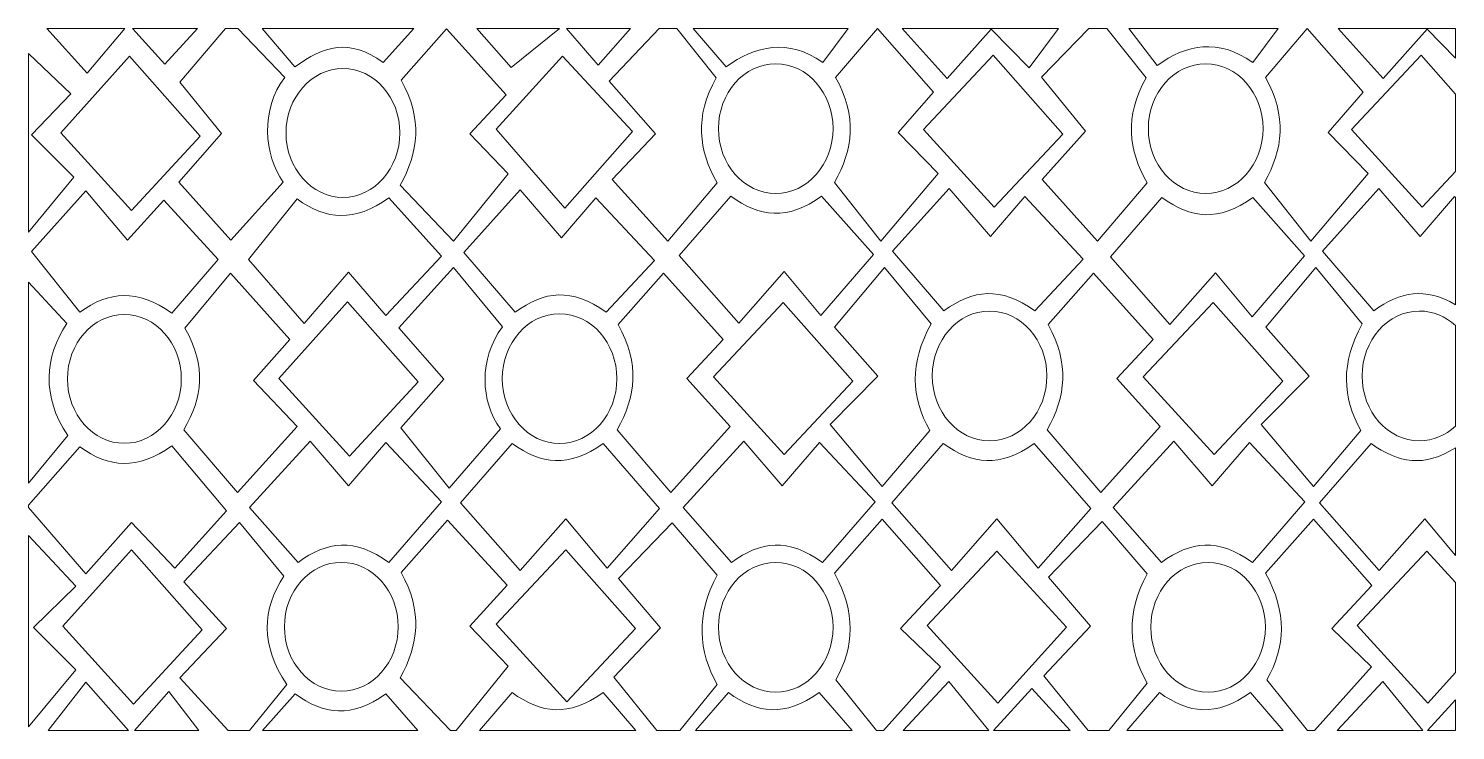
# Model space of a CAD drawing. Header units: millimetres. Extents: x -1200 to 1200, y -590 to 590.
import ezdxf

# ---------------------------------------------------------------- set-up
doc = ezdxf.new("R2010")
doc.units = ezdxf.units.MM
doc.header["$MEASUREMENT"] = 0
doc.layers.add('Layer 1', color=7, linetype='Continuous')

msp = doc.modelspace()

# ---------------------------------------------------------------- linework, layer by layer
at = {"layer": 'Layer 1', "color": 250, "lineweight": 20}
for points, knots in [([(-1169.3821, 589.9961), (-1169.3821, 589.9961), (-1038.3339, 589.9961), (-1038.3339, 589.9961), (-1038.3339, 589.9961), (-1101.6861, 514.8491), (-1101.6861, 514.8491), (-1101.6861, 514.8491), (-1169.3821, 589.9961), (-1169.3821, 589.9961)], [0, 0, 0, 0, 0.333333333, 0.333333333, 0.333333333, 0.666666667, 0.666666667, 0.666666667, 1, 1, 1, 1]), ([(-1025.2603, 589.9961), (-1025.2603, 589.9961), (-916.0094, 589.9961), (-916.0094, 589.9961), (-916.0094, 589.9961), (-970.896, 530.2178), (-970.896, 530.2178), (-970.896, 530.2178), (-1025.2603, 589.9961), (-1025.2603, 589.9961)], [0, 0, 0, 0, 0.333333333, 0.333333333, 0.333333333, 0.666666667, 0.666666667, 0.666666667, 1, 1, 1, 1]), ([(-868.8638, 589.9961), (-868.8638, 589.9961), (-848.1968, 589.9961), (-848.1968, 589.9961), (-848.1968, 589.9961), (-769.2026, 507.813), (-769.2026, 507.813), (-809.4026, 454.4421), (-804.9285, 377.0287), (-771.5215, 331.9849), (-771.5215, 331.9849), (-859.5471, 234.057), (-859.5471, 234.057), (-859.5471, 234.057), (-947.4436, 331.839), (-947.4436, 331.839), (-947.4436, 331.839), (-875.2213, 413.6684), (-875.2213, 413.6684), (-875.2213, 413.6684), (-945.745, 499.6319), (-945.745, 499.6319), (-945.745, 499.6319), (-868.8638, 589.9961), (-868.8638, 589.9961)], [0, 0, 0, 0, 0.125, 0.125, 0.125, 0.25, 0.25, 0.25, 0.375, 0.375, 0.375, 0.5, 0.5, 0.5, 0.625, 0.625, 0.625, 0.75, 0.75, 0.75, 0.875, 0.875, 0.875, 1, 1, 1, 1]), ([(-807.3095, 589.9961), (-807.3095, 589.9961), (-551.8089, 589.9961), (-551.8089, 589.9961), (-551.8089, 589.9961), (-603.3839, 532.8392), (-603.3839, 532.8392), (-661.4196, 574.306), (-702.9533, 561.055), (-751.9278, 525.6726), (-751.9278, 525.6726), (-807.3095, 589.9961), (-807.3095, 589.9961)], [0, 0, 0, 0, 0.25, 0.25, 0.25, 0.5, 0.5, 0.5, 0.75, 0.75, 0.75, 1, 1, 1, 1]), ([(-575.1286, 326.5808), (-575.1286, 326.5808), (-485.1043, 232.4473), (-485.1043, 232.4473), (-485.1043, 232.4473), (-393.3813, 345.7917), (-393.3813, 345.7917), (-393.3813, 345.7917), (-457.9271, 413.0299), (-457.9271, 413.0299), (-457.9271, 413.0299), (-396.7785, 478.347), (-396.7785, 478.347), (-396.7785, 478.347), (-496.9943, 589.7702), (-496.9943, 589.7702), (-496.9943, 589.7702), (-573.43, 503.3211), (-573.43, 503.3211), (-536.7662, 437.6827), (-543.8446, 381.9711), (-575.1286, 326.5808)], [0, 0, 0, 0, 0.142857143, 0.142857143, 0.142857143, 0.285714286, 0.285714286, 0.285714286, 0.428571429, 0.428571429, 0.428571429, 0.571428571, 0.571428571, 0.571428571, 0.714285714, 0.714285714, 0.714285714, 0.857142857, 0.857142857, 0.857142857, 1, 1, 1, 1]), ([(-446.2356, 589.9961), (-446.2356, 589.9961), (-306.8423, 589.9961), (-306.8423, 589.9961), (-306.8423, 589.9961), (-388.2856, 524.4545), (-388.2856, 524.4545), (-388.2856, 524.4545), (-446.2356, 589.9961), (-446.2356, 589.9961)], [0, 0, 0, 0, 0.333333333, 0.333333333, 0.333333333, 0.666666667, 0.666666667, 0.666666667, 1, 1, 1, 1]), ([(-295.2028, 589.9961), (-295.2028, 589.9961), (-187.6555, 589.9961), (-187.6555, 589.9961), (-187.6555, 589.9961), (-242.2083, 528.2966), (-242.2083, 528.2966), (-242.2083, 528.2966), (-295.2028, 589.9961), (-295.2028, 589.9961)], [0, 0, 0, 0, 0.333333333, 0.333333333, 0.333333333, 0.666666667, 0.666666667, 0.666666667, 1, 1, 1, 1]), ([(-139.4937, 589.9961), (-139.4937, 589.9961), (-109.6725, 589.9961), (-109.6725, 589.9961), (-109.6725, 589.9961), (-43.4766, 507.1633), (-43.4766, 507.1633), (-80.1405, 441.5249), (-73.0621, 385.8133), (-41.7781, 330.423), (-41.7781, 330.423), (-125.0081, 232.4473), (-125.0081, 232.4473), (-125.0081, 232.4473), (-218.4296, 336.1863), (-218.4296, 336.1863), (-218.4296, 336.1863), (-145.391, 413.0299), (-145.391, 413.0299), (-145.391, 413.0299), (-223.5254, 501.4001), (-223.5254, 501.4001), (-223.5254, 501.4001), (-139.4937, 589.9961), (-139.4937, 589.9961)], [0, 0, 0, 0, 0.125, 0.125, 0.125, 0.25, 0.25, 0.25, 0.375, 0.375, 0.375, 0.5, 0.5, 0.5, 0.625, 0.625, 0.625, 0.75, 0.75, 0.75, 0.875, 0.875, 0.875, 1, 1, 1, 1]), ([(-82.148, 589.9961), (-82.148, 589.9961), (178.8131, 589.9961), (178.8131, 589.9961), (178.8131, 589.9961), (135.8388, 532.8392), (135.8388, 532.8392), (77.8032, 574.306), (22.2082, 561.055), (-26.7664, 525.6726), (-26.7664, 525.6726), (-82.148, 589.9961), (-82.148, 589.9961)], [0, 0, 0, 0, 0.25, 0.25, 0.25, 0.5, 0.5, 0.5, 0.75, 0.75, 0.75, 1, 1, 1, 1]), ([(155.6584, 331.227), (155.6584, 331.227), (233.6302, 232.3828), (233.6302, 232.3828), (233.6302, 232.3828), (329.8284, 346.078), (329.8284, 346.078), (329.8284, 346.078), (262.8161, 415.4042), (262.8161, 415.4042), (262.8161, 415.4042), (321.956, 482.9932), (321.956, 482.9932), (321.956, 482.9932), (227.7665, 589.8727), (227.7665, 589.8727), (227.7665, 589.8727), (157.357, 507.9674), (157.357, 507.9674), (194.0209, 442.329), (186.9424, 386.6173), (155.6584, 331.227)], [0, 0, 0, 0, 0.142857143, 0.142857143, 0.142857143, 0.285714286, 0.285714286, 0.285714286, 0.428571429, 0.428571429, 0.428571429, 0.571428571, 0.571428571, 0.571428571, 0.714285714, 0.714285714, 0.714285714, 0.857142857, 0.857142857, 0.857142857, 1, 1, 1, 1]), ([(269.464, 589.9961), (269.464, 589.9961), (532.1993, 589.9961), (532.1993, 589.9961), (532.1993, 589.9961), (482.9531, 523.7529), (482.9531, 523.7529), (482.9531, 523.7529), (419.1754, 588.7191), (419.1754, 588.7191), (419.1754, 588.7191), (344.911, 506.2792), (344.911, 506.2792), (344.911, 506.2792), (269.464, 589.9961), (269.464, 589.9961)], [0, 0, 0, 0, 0.2, 0.2, 0.2, 0.4, 0.4, 0.4, 0.6, 0.6, 0.6, 0.8, 0.8, 0.8, 1, 1, 1, 1]), ([(583.2359, 589.9961), (583.2359, 589.9961), (613.4802, 589.9961), (613.4802, 589.9961), (613.4802, 589.9961), (679.6761, 507.1633), (679.6761, 507.1633), (643.0123, 441.5249), (650.0907, 385.8133), (681.3747, 330.423), (681.3747, 330.423), (598.1446, 232.4473), (598.1446, 232.4473), (598.1446, 232.4473), (504.7232, 336.1863), (504.7232, 336.1863), (504.7232, 336.1863), (577.7618, 417.5738), (577.7618, 417.5738), (577.7618, 417.5738), (503.6449, 508.2158), (503.6449, 508.2158), (503.6449, 508.2158), (583.2359, 589.9961), (583.2359, 589.9961)], [0, 0, 0, 0, 0.125, 0.125, 0.125, 0.25, 0.25, 0.25, 0.375, 0.375, 0.375, 0.5, 0.5, 0.5, 0.625, 0.625, 0.625, 0.75, 0.75, 0.75, 0.875, 0.875, 0.875, 1, 1, 1, 1]), ([(650.8289, 589.9961), (650.8289, 589.9961), (901.9658, 589.9961), (901.9658, 589.9961), (901.9658, 589.9961), (858.9915, 532.8392), (858.9915, 532.8392), (800.9559, 574.306), (747.3696, 563.3267), (698.3952, 527.9446), (698.3952, 527.9446), (650.8289, 589.9961), (650.8289, 589.9961)], [0, 0, 0, 0, 0.25, 0.25, 0.25, 0.5, 0.5, 0.5, 0.75, 0.75, 0.75, 1, 1, 1, 1]), ([(878.6994, 331.227), (878.6994, 331.227), (956.6713, 232.3828), (956.6713, 232.3828), (956.6713, 232.3828), (1052.8696, 346.078), (1052.8696, 346.078), (1052.8696, 346.078), (985.8572, 415.4042), (985.8572, 415.4042), (985.8572, 415.4042), (1044.997, 482.9932), (1044.997, 482.9932), (1044.997, 482.9932), (950.8075, 589.8727), (950.8075, 589.8727), (950.8075, 589.8727), (880.398, 507.9674), (880.398, 507.9674), (917.0619, 442.329), (909.9835, 386.6173), (878.6994, 331.227)], [0, 0, 0, 0, 0.142857143, 0.142857143, 0.142857143, 0.285714286, 0.285714286, 0.285714286, 0.428571429, 0.428571429, 0.428571429, 0.571428571, 0.571428571, 0.571428571, 0.714285714, 0.714285714, 0.714285714, 0.857142857, 0.857142857, 0.857142857, 1, 1, 1, 1]), ([(1002.8342, 589.9961), (1002.8342, 589.9961), (1199.9728, 589.9961), (1199.9728, 589.9961), (1199.9728, 589.9961), (1199.9728, 540.4084), (1199.9728, 540.4084), (1199.9728, 540.4084), (1152.5456, 588.7191), (1152.5456, 588.7191), (1152.5456, 588.7191), (1078.2811, 506.2792), (1078.2811, 506.2792), (1078.2811, 506.2792), (1002.8342, 589.9961), (1002.8342, 589.9961)], [0, 0, 0, 0, 0.2, 0.2, 0.2, 0.4, 0.4, 0.4, 0.6, 0.6, 0.6, 0.8, 0.8, 0.8, 1, 1, 1, 1]), ([(-1200.0272, 247.934), (-1200.0272, 247.934), (-1200.0272, 548.2654), (-1200.0272, 548.2654), (-1200.0272, 548.2654), (-1128.8645, 480.2695), (-1128.8645, 480.2695), (-1128.8645, 480.2695), (-1195.1089, 411.1102), (-1195.1089, 411.1102), (-1195.1089, 411.1102), (-1123.7688, 340.0298), (-1123.7688, 340.0298), (-1123.7688, 340.0298), (-1200.0272, 247.934), (-1200.0272, 247.934)], [0, 0, 0, 0, 0.2, 0.2, 0.2, 0.4, 0.4, 0.4, 0.6, 0.6, 0.6, 0.8, 0.8, 0.8, 1, 1, 1, 1]), ([(-1026.949, 284.3168), (-1026.949, 284.3168), (-911.446, 409.1877), (-911.446, 409.1877), (-911.446, 409.1877), (-1030.3461, 543.664), (-1030.3461, 543.664), (-1030.3461, 543.664), (-1145.849, 414.9509), (-1145.849, 414.9509), (-1145.849, 414.9509), (-1026.949, 284.3168), (-1026.949, 284.3168)], [0, 0, 0, 0, 0.25, 0.25, 0.25, 0.5, 0.5, 0.5, 0.75, 0.75, 0.75, 1, 1, 1, 1]), ([(-413.7642, 420.7143), (-413.7642, 420.7143), (-298.2613, 288.159), (-298.2613, 288.159), (-298.2613, 288.159), (-184.4569, 416.8721), (-184.4569, 416.8721), (-184.4569, 416.8721), (-301.6584, 543.664), (-301.6584, 543.664), (-301.6584, 543.664), (-413.7642, 420.7143), (-413.7642, 420.7143)], [0, 0, 0, 0, 0.25, 0.25, 0.25, 0.5, 0.5, 0.5, 0.75, 0.75, 0.75, 1, 1, 1, 1]), ([(-39.6923, 421.7723), (-39.6923, 481.8412), (3.6218, 530.8296), (56.733, 530.8296), (109.8416, 530.8296), (153.1559, 481.8412), (153.1559, 421.7723), (153.1559, 361.7063), (109.8416, 312.7178), (56.733, 312.7178), (3.6218, 312.7178), (-39.6923, 361.7063), (-39.6923, 421.7723)], [0, 0, 0, 0, 0.25, 0.25, 0.25, 0.5, 0.5, 0.5, 0.75, 0.75, 0.75, 1, 1, 1, 1]), ([(424.2711, 289.7672), (424.2711, 289.7672), (539.774, 412.717), (539.774, 412.717), (539.774, 412.717), (422.5725, 545.2722), (422.5725, 545.2722), (422.5725, 545.2722), (305.371, 420.4013), (305.371, 420.4013), (305.371, 420.4013), (424.2711, 289.7672), (424.2711, 289.7672)], [0, 0, 0, 0, 0.25, 0.25, 0.25, 0.5, 0.5, 0.5, 0.75, 0.75, 0.75, 1, 1, 1, 1]), ([(683.4604, 421.7723), (683.4604, 481.8412), (726.7747, 530.8296), (779.8857, 530.8296), (832.9943, 530.8296), (876.3086, 481.8412), (876.3086, 421.7723), (876.3086, 361.7063), (832.9943, 312.7178), (779.8857, 312.7178), (726.7747, 312.7178), (683.4604, 361.7063), (683.4604, 421.7723)], [0, 0, 0, 0, 0.25, 0.25, 0.25, 0.5, 0.5, 0.5, 0.75, 0.75, 0.75, 1, 1, 1, 1]), ([(1199.9728, 479.8975), (1199.9728, 479.8975), (1199.9728, 349.488), (1199.9728, 349.488), (1199.9728, 349.488), (1143.8692, 289.7672), (1143.8692, 289.7672), (1143.8692, 289.7672), (1024.969, 420.4013), (1024.969, 420.4013), (1024.969, 420.4013), (1142.1706, 545.2722), (1142.1706, 545.2722), (1142.1706, 545.2722), (1199.9728, 479.8975), (1199.9728, 479.8975)], [0, 0, 0, 0, 0.2, 0.2, 0.2, 0.4, 0.4, 0.4, 0.6, 0.6, 0.6, 0.8, 0.8, 0.8, 1, 1, 1, 1]), ([(-766.9309, 414.4571), (-766.9309, 474.0923), (-723.9268, 522.7299), (-671.1991, 522.7299), (-618.4738, 522.7299), (-575.4698, 474.0923), (-575.4698, 414.4571), (-575.4698, 354.8247), (-618.4738, 306.1869), (-671.1991, 306.1869), (-723.9268, 306.1869), (-766.9309, 354.8247), (-766.9309, 414.4571)], [0, 0, 0, 0, 0.25, 0.25, 0.25, 0.5, 0.5, 0.5, 0.75, 0.75, 0.75, 1, 1, 1, 1]), ([(-1113.5761, 113.3397), (-1113.5761, 113.3397), (-1195.1077, 215.1576), (-1195.1077, 215.1576), (-1195.1077, 215.1576), (-1103.3847, 316.9753), (-1103.3847, 316.9753), (-1103.3847, 316.9753), (-1033.7433, 234.3685), (-1033.7433, 234.3685), (-1033.7433, 234.3685), (-972.5946, 301.6066), (-972.5946, 301.6066), (-972.5946, 301.6066), (-880.8717, 201.7099), (-880.8717, 201.7099), (-880.8717, 201.7099), (-959.006, 111.4187), (-959.006, 111.4187), (-1017.0416, 152.8856), (-1064.6016, 148.7221), (-1113.5761, 113.3397)], [0, 0, 0, 0, 0.142857143, 0.142857143, 0.142857143, 0.285714286, 0.285714286, 0.285714286, 0.428571429, 0.428571429, 0.428571429, 0.571428571, 0.571428571, 0.571428571, 0.714285714, 0.714285714, 0.714285714, 0.857142857, 0.857142857, 0.857142857, 1, 1, 1, 1]), ([(-381.4913, 113.3397), (-381.4913, 113.3397), (-468.1186, 213.2364), (-468.1186, 213.2364), (-468.1186, 213.2364), (-372.9984, 318.8964), (-372.9984, 318.8964), (-372.9984, 318.8964), (-303.357, 238.2107), (-303.357, 238.2107), (-303.357, 238.2107), (-245.6055, 305.4487), (-245.6055, 305.4487), (-245.6055, 305.4487), (-147.0883, 199.7889), (-147.0883, 199.7889), (-147.0883, 199.7889), (-228.6197, 113.3397), (-228.6197, 113.3397), (-286.6554, 154.8066), (-332.5169, 148.7221), (-381.4913, 113.3397)], [0, 0, 0, 0, 0.142857143, 0.142857143, 0.142857143, 0.285714286, 0.285714286, 0.285714286, 0.428571429, 0.428571429, 0.428571429, 0.571428571, 0.571428571, 0.571428571, 0.714285714, 0.714285714, 0.714285714, 0.857142857, 0.857142857, 0.857142857, 1, 1, 1, 1]), ([(339.6527, 115.6117), (339.6527, 115.6117), (253.0254, 215.5083), (253.0254, 215.5083), (253.0254, 215.5083), (348.1455, 321.1684), (348.1455, 321.1684), (348.1455, 321.1684), (417.787, 240.4826), (417.787, 240.4826), (417.787, 240.4826), (475.5385, 307.7207), (475.5385, 307.7207), (475.5385, 307.7207), (574.0557, 202.0608), (574.0557, 202.0608), (574.0557, 202.0608), (492.5242, 115.6117), (492.5242, 115.6117), (434.4886, 157.0785), (388.6271, 150.994), (339.6527, 115.6117)], [0, 0, 0, 0, 0.142857143, 0.142857143, 0.142857143, 0.285714286, 0.285714286, 0.285714286, 0.428571429, 0.428571429, 0.428571429, 0.571428571, 0.571428571, 0.571428571, 0.714285714, 0.714285714, 0.714285714, 0.857142857, 0.857142857, 0.857142857, 1, 1, 1, 1]), ([(1199.9728, 306.2263), (1199.9728, 306.2263), (1199.9728, 125.7799), (1199.9728, 125.7799), (1149.1348, 155.7174), (1107.2002, 147.7664), (1062.6937, 115.6117), (1062.6937, 115.6117), (976.0665, 215.5083), (976.0665, 215.5083), (976.0665, 215.5083), (1071.1866, 321.1684), (1071.1866, 321.1684), (1071.1866, 321.1684), (1140.8281, 240.4826), (1140.8281, 240.4826), (1140.8281, 240.4826), (1198.5795, 307.7207), (1198.5795, 307.7207), (1198.5795, 307.7207), (1199.9728, 306.2263), (1199.9728, 306.2263)], [0, 0, 0, 0, 0.142857143, 0.142857143, 0.142857143, 0.285714286, 0.285714286, 0.285714286, 0.428571429, 0.428571429, 0.428571429, 0.571428571, 0.571428571, 0.571428571, 0.714285714, 0.714285714, 0.714285714, 0.857142857, 0.857142857, 0.857142857, 1, 1, 1, 1]), ([(-748.383, 303.5277), (-748.383, 303.5277), (-829.9145, 201.7099), (-829.9145, 201.7099), (-829.9145, 201.7099), (-736.493, 94.1288), (-736.493, 94.1288), (-736.493, 94.1288), (-661.7558, 180.578), (-661.7558, 180.578), (-661.7558, 180.578), (-598.9086, 107.5765), (-598.9086, 107.5765), (-598.9086, 107.5765), (-505.4871, 207.4732), (-505.4871, 207.4732), (-505.4871, 207.4732), (-593.8129, 305.4487), (-593.8129, 305.4487), (-651.8485, 263.9819), (-699.4085, 268.1454), (-748.383, 303.5277)], [0, 0, 0, 0, 0.142857143, 0.142857143, 0.142857143, 0.285714286, 0.285714286, 0.285714286, 0.428571429, 0.428571429, 0.428571429, 0.571428571, 0.571428571, 0.571428571, 0.714285714, 0.714285714, 0.714285714, 0.857142857, 0.857142857, 0.857142857, 1, 1, 1, 1]), ([(-18.9844, 308.1754), (-18.9844, 308.1754), (-105.6116, 208.2787), (-105.6116, 208.2787), (-105.6116, 208.2787), (-5.3958, 94.9343), (-5.3958, 94.9343), (-5.3958, 94.9343), (71.04, 181.3835), (71.04, 181.3835), (71.04, 181.3835), (132.6465, 107.8642), (132.6465, 107.8642), (132.6465, 107.8642), (220.9722, 210.0328), (220.9722, 210.0328), (220.9722, 210.0328), (133.8871, 308.1754), (133.8871, 308.1754), (75.8515, 266.7084), (29.9901, 272.7931), (-18.9844, 308.1754)], [0, 0, 0, 0, 0.142857143, 0.142857143, 0.142857143, 0.285714286, 0.285714286, 0.285714286, 0.428571429, 0.428571429, 0.428571429, 0.571428571, 0.571428571, 0.571428571, 0.714285714, 0.714285714, 0.714285714, 0.857142857, 0.857142857, 0.857142857, 1, 1, 1, 1]), ([(706.1771, 305.9035), (706.1771, 305.9035), (619.5499, 206.0068), (619.5499, 206.0068), (619.5499, 206.0068), (719.7656, 92.6624), (719.7656, 92.6624), (719.7656, 92.6624), (796.2014, 179.1115), (796.2014, 179.1115), (796.2014, 179.1115), (857.8079, 105.5923), (857.8079, 105.5923), (857.8079, 105.5923), (946.1336, 207.7609), (946.1336, 207.7609), (946.1336, 207.7609), (859.0486, 305.9035), (859.0486, 305.9035), (801.013, 264.4366), (755.1515, 270.5212), (706.1771, 305.9035)], [0, 0, 0, 0, 0.142857143, 0.142857143, 0.142857143, 0.285714286, 0.285714286, 0.285714286, 0.428571429, 0.428571429, 0.428571429, 0.571428571, 0.571428571, 0.571428571, 0.714285714, 0.714285714, 0.714285714, 0.857142857, 0.857142857, 0.857142857, 1, 1, 1, 1]), ([(-938.6231, -84.5326), (-938.6231, -84.5326), (-848.5988, -190.1926), (-848.5988, -190.1926), (-848.5988, -190.1926), (-748.383, -78.7693), (-748.383, -78.7693), (-748.383, -78.7693), (-821.4216, -1.9257), (-821.4216, -1.9257), (-821.4216, -1.9257), (-760.2731, 67.2336), (-760.2731, 67.2336), (-760.2731, 67.2336), (-860.4888, 178.6568), (-860.4888, 178.6568), (-860.4888, 178.6568), (-936.9245, 86.4445), (-936.9245, 86.4445), (-900.2607, 20.8061), (-907.3391, -29.1423), (-938.6231, -84.5326)], [0, 0, 0, 0, 0.142857143, 0.142857143, 0.142857143, 0.285714286, 0.285714286, 0.285714286, 0.428571429, 0.428571429, 0.428571429, 0.571428571, 0.571428571, 0.571428571, 0.714285714, 0.714285714, 0.714285714, 0.857142857, 0.857142857, 0.857142857, 1, 1, 1, 1]), ([(-573.7551, -81.1956), (-573.7551, -81.1956), (-501.5329, 0.6339), (-501.5329, 0.6339), (-501.5329, 0.6339), (-577.1523, 86.5974), (-577.1523, 86.5974), (-577.1523, 86.5974), (-485.4715, 188.3675), (-485.4715, 188.3675), (-485.4715, 188.3675), (-402.9288, 88.6645), (-402.9288, 88.6645), (-443.1288, 35.2936), (-439.7329, -37.9268), (-406.326, -82.9707), (-406.326, -82.9707), (-492.653, -182.8197), (-492.653, -182.8197), (-492.653, -182.8197), (-573.7551, -81.1956), (-573.7551, -81.1956)], [0, 0, 0, 0, 0.142857143, 0.142857143, 0.142857143, 0.285714286, 0.285714286, 0.285714286, 0.428571429, 0.428571429, 0.428571429, 0.571428571, 0.571428571, 0.571428571, 0.714285714, 0.714285714, 0.714285714, 0.857142857, 0.857142857, 0.857142857, 1, 1, 1, 1]), ([(-209.9355, -84.5326), (-209.9355, -84.5326), (-119.9111, -190.1926), (-119.9111, -190.1926), (-119.9111, -190.1926), (-19.6954, -78.7693), (-19.6954, -78.7693), (-19.6954, -78.7693), (-92.7339, 1.9165), (-92.7339, 1.9165), (-92.7339, 1.9165), (-31.5854, 67.2336), (-31.5854, 67.2336), (-31.5854, 67.2336), (-131.8011, 178.6568), (-131.8011, 178.6568), (-131.8011, 178.6568), (-208.237, 92.2077), (-208.237, 92.2077), (-171.5731, 26.5693), (-178.6515, -29.1423), (-209.9355, -84.5326)], [0, 0, 0, 0, 0.142857143, 0.142857143, 0.142857143, 0.285714286, 0.285714286, 0.285714286, 0.428571429, 0.428571429, 0.428571429, 0.571428571, 0.571428571, 0.571428571, 0.714285714, 0.714285714, 0.714285714, 0.857142857, 0.857142857, 0.857142857, 1, 1, 1, 1]), ([(315.7089, -85.6468), (315.7089, -85.6468), (235.7283, -179.7803), (235.7283, -179.7803), (235.7283, -179.7803), (148.0229, -75.5236), (148.0229, -75.5236), (148.0229, -75.5236), (228.6387, 5.3462), (228.6387, 5.3462), (228.6387, 5.3462), (155.7478, 88.1368), (155.7478, 88.1368), (155.7478, 88.1368), (239.8935, 188.5513), (239.8935, 188.5513), (239.8935, 188.5513), (318.0278, 93.3654), (318.0278, 93.3654), (281.3639, 27.727), (284.4248, -30.2565), (315.7089, -85.6468)], [0, 0, 0, 0, 0.142857143, 0.142857143, 0.142857143, 0.285714286, 0.285714286, 0.285714286, 0.428571429, 0.428571429, 0.428571429, 0.571428571, 0.571428571, 0.571428571, 0.714285714, 0.714285714, 0.714285714, 0.857142857, 0.857142857, 0.857142857, 1, 1, 1, 1]), ([(513.2173, -84.5326), (513.2173, -84.5326), (603.2416, -190.1926), (603.2416, -190.1926), (603.2416, -190.1926), (703.4574, -78.7693), (703.4574, -78.7693), (703.4574, -78.7693), (630.4188, 1.9165), (630.4188, 1.9165), (630.4188, 1.9165), (691.5673, 67.2336), (691.5673, 67.2336), (691.5673, 67.2336), (591.3516, 178.6568), (591.3516, 178.6568), (591.3516, 178.6568), (514.9159, 92.2077), (514.9159, 92.2077), (551.5797, 26.5693), (544.5013, -29.1423), (513.2173, -84.5326)], [0, 0, 0, 0, 0.142857143, 0.142857143, 0.142857143, 0.285714286, 0.285714286, 0.285714286, 0.428571429, 0.428571429, 0.428571429, 0.571428571, 0.571428571, 0.571428571, 0.714285714, 0.714285714, 0.714285714, 0.857142857, 0.857142857, 0.857142857, 1, 1, 1, 1]), ([(1040.9274, -85.6468), (1040.9274, -85.6468), (960.9468, -179.7803), (960.9468, -179.7803), (960.9468, -179.7803), (873.2414, -75.5236), (873.2414, -75.5236), (873.2414, -75.5236), (953.8573, 5.3462), (953.8573, 5.3462), (953.8573, 5.3462), (880.9663, 88.1368), (880.9663, 88.1368), (880.9663, 88.1368), (965.1121, 188.5513), (965.1121, 188.5513), (965.1121, 188.5513), (1043.2464, 93.3654), (1043.2464, 93.3654), (1006.5825, 27.727), (1009.6434, -30.2565), (1040.9274, -85.6468)], [0, 0, 0, 0, 0.142857143, 0.142857143, 0.142857143, 0.285714286, 0.285714286, 0.285714286, 0.428571429, 0.428571429, 0.428571429, 0.571428571, 0.571428571, 0.571428571, 0.714285714, 0.714285714, 0.714285714, 0.857142857, 0.857142857, 0.857142857, 1, 1, 1, 1]), ([(-1200.0272, -174.0716), (-1200.0272, -174.0716), (-1200.0272, 163.7652), (-1200.0272, 163.7652), (-1200.0272, 163.7652), (-1135.6588, 94.1303), (-1135.6588, 94.1303), (-1172.6056, 38.5856), (-1178.5549, -28.3298), (-1133.9602, -94.1366), (-1133.9602, -94.1366), (-1200.0272, -174.0716), (-1200.0272, -174.0716)], [0, 0, 0, 0, 0.25, 0.25, 0.25, 0.5, 0.5, 0.5, 0.75, 0.75, 0.75, 1, 1, 1, 1]), ([(-660.0572, -128.7176), (-660.0572, -128.7176), (-544.5543, -3.8468), (-544.5543, -3.8468), (-544.5543, -3.8468), (-663.4543, 130.6296), (-663.4543, 130.6296), (-663.4543, 130.6296), (-778.9573, 1.9165), (-778.9573, 1.9165), (-778.9573, 1.9165), (-660.0572, -128.7176), (-660.0572, -128.7176)], [0, 0, 0, 0, 0.25, 0.25, 0.25, 0.5, 0.5, 0.5, 0.75, 0.75, 0.75, 1, 1, 1, 1]), ([(70.7297, -125.9925), (70.7297, -125.9925), (186.2328, -3.0426), (186.2328, -3.0426), (186.2328, -3.0426), (69.0311, 129.5125), (69.0311, 129.5125), (69.0311, 129.5125), (-48.1704, 4.6417), (-48.1704, 4.6417), (-48.1704, 4.6417), (70.7297, -125.9925), (70.7297, -125.9925)], [0, 0, 0, 0, 0.25, 0.25, 0.25, 0.5, 0.5, 0.5, 0.75, 0.75, 0.75, 1, 1, 1, 1]), ([(793.8825, -125.9925), (793.8825, -125.9925), (909.3855, -3.0426), (909.3855, -3.0426), (909.3855, -3.0426), (792.184, 129.5125), (792.184, 129.5125), (792.184, 129.5125), (674.9824, 4.6417), (674.9824, 4.6417), (674.9824, 4.6417), (793.8825, -125.9925), (793.8825, -125.9925)], [0, 0, 0, 0, 0.25, 0.25, 0.25, 0.5, 0.5, 0.5, 0.75, 0.75, 0.75, 1, 1, 1, 1]), ([(-1134.5334, 0.9693), (-1134.5334, 60.6044), (-1091.5295, 109.2421), (-1038.8017, 109.2421), (-986.0764, 109.2421), (-943.0725, 60.6044), (-943.0725, 0.9693), (-943.0725, -58.6631), (-986.0764, -107.3008), (-1038.8017, -107.3008), (-1091.5295, -107.3008), (-1134.5334, -58.6631), (-1134.5334, 0.9693)], [0, 0, 0, 0, 0.25, 0.25, 0.25, 0.5, 0.5, 0.5, 0.75, 0.75, 0.75, 1, 1, 1, 1]), ([(-403.2775, 1.4688), (-403.2775, 61.5376), (-359.9633, 110.5262), (-306.8521, 110.5262), (-253.7435, 110.5262), (-210.4292, 61.5376), (-210.4292, 1.4688), (-210.4292, -58.5971), (-253.7435, -107.5857), (-306.8521, -107.5857), (-359.9633, -107.5857), (-403.2775, -58.5971), (-403.2775, 1.4688)], [0, 0, 0, 0, 0.25, 0.25, 0.25, 0.5, 0.5, 0.5, 0.75, 0.75, 0.75, 1, 1, 1, 1]), ([(319.8753, 6.0127), (319.8753, 66.0814), (363.1895, 115.07), (416.3006, 115.07), (469.4092, 115.07), (512.7235, 66.0814), (512.7235, 6.0127), (512.7235, -54.0533), (469.4092, -103.0418), (416.3006, -103.0418), (363.1895, -103.0418), (319.8753, -54.0533), (319.8753, 6.0127)], [0, 0, 0, 0, 0.25, 0.25, 0.25, 0.5, 0.5, 0.5, 0.75, 0.75, 0.75, 1, 1, 1, 1]), ([(1199.9728, 90.6964), (1199.9728, 90.6964), (1199.9728, -78.6725), (1199.9728, -78.6725), (1183.3891, -93.8981), (1162.2829, -103.0418), (1139.3417, -103.0418), (1086.2306, -103.0418), (1042.9163, -54.0533), (1042.9163, 6.0127), (1042.9163, 66.0814), (1086.2306, 115.07), (1139.3417, 115.07), (1162.2829, 115.07), (1183.3891, 105.922), (1199.9728, 90.6964)], [0, 0, 0, 0, 0.2, 0.2, 0.2, 0.4, 0.4, 0.4, 0.6, 0.6, 0.6, 0.8, 0.8, 0.8, 1, 1, 1, 1]), ([(-1200.0272, -215.4011), (-1200.0272, -215.4011), (-1200.0272, -211.1239), (-1200.0272, -211.1239), (-1200.0272, -211.1239), (-1113.5761, -113.3475), (-1113.5761, -113.3475), (-1064.6016, -148.7299), (-1017.0416, -152.8934), (-959.006, -111.4264), (-959.006, -111.4264), (-867.2831, -220.9286), (-867.2831, -220.9286), (-867.2831, -220.9286), (-953.9103, -316.9831), (-953.9103, -316.9831), (-953.9103, -316.9831), (-1026.949, -240.1395), (-1026.949, -240.1395), (-1026.949, -240.1395), (-1103.3847, -326.5886), (-1103.3847, -326.5886), (-1103.3847, -326.5886), (-1200.0272, -215.4011), (-1200.0272, -215.4011)], [0, 0, 0, 0, 0.125, 0.125, 0.125, 0.25, 0.25, 0.25, 0.375, 0.375, 0.375, 0.5, 0.5, 0.5, 0.625, 0.625, 0.625, 0.75, 0.75, 0.75, 0.875, 0.875, 0.875, 1, 1, 1, 1]), ([(-746.6845, -307.379), (-746.6845, -307.379), (-828.2159, -215.1667), (-828.2159, -215.1667), (-828.2159, -215.1667), (-726.3016, -103.7435), (-726.3016, -103.7435), (-726.3016, -103.7435), (-661.7558, -178.6661), (-661.7558, -178.6661), (-661.7558, -178.6661), (-598.9086, -105.6645), (-598.9086, -105.6645), (-598.9086, -105.6645), (-505.4871, -205.5613), (-505.4871, -205.5613), (-505.4871, -205.5613), (-593.8129, -307.379), (-593.8129, -307.379), (-651.8485, -265.9122), (-697.71, -271.9967), (-746.6845, -307.379)], [0, 0, 0, 0, 0.142857143, 0.142857143, 0.142857143, 0.285714286, 0.285714286, 0.285714286, 0.428571429, 0.428571429, 0.428571429, 0.571428571, 0.571428571, 0.571428571, 0.714285714, 0.714285714, 0.714285714, 0.857142857, 0.857142857, 0.857142857, 1, 1, 1, 1]), ([(-386.587, -107.5842), (-386.587, -107.5842), (-473.2143, -207.481), (-473.2143, -207.481), (-473.2143, -207.481), (-372.9984, -320.8253), (-372.9984, -320.8253), (-372.9984, -320.8253), (-296.5627, -234.3763), (-296.5627, -234.3763), (-296.5627, -234.3763), (-226.9212, -316.9831), (-226.9212, -316.9831), (-226.9212, -316.9831), (-138.5954, -217.0864), (-138.5954, -217.0864), (-138.5954, -217.0864), (-233.7155, -107.5842), (-233.7155, -107.5842), (-291.7511, -149.0512), (-337.6126, -142.9665), (-386.587, -107.5842)], [0, 0, 0, 0, 0.142857143, 0.142857143, 0.142857143, 0.285714286, 0.285714286, 0.285714286, 0.428571429, 0.428571429, 0.428571429, 0.571428571, 0.571428571, 0.571428571, 0.714285714, 0.714285714, 0.714285714, 0.857142857, 0.857142857, 0.857142857, 1, 1, 1, 1]), ([(-17.5054, -307.379), (-17.5054, -307.379), (-99.037, -215.1667), (-99.037, -215.1667), (-99.037, -215.1667), (2.8775, -103.7435), (2.8775, -103.7435), (2.8775, -103.7435), (67.4232, -178.6661), (67.4232, -178.6661), (67.4232, -178.6661), (130.2704, -105.6645), (130.2704, -105.6645), (130.2704, -105.6645), (223.6919, -205.5613), (223.6919, -205.5613), (223.6919, -205.5613), (135.3661, -307.379), (135.3661, -307.379), (77.3305, -265.9122), (31.4691, -271.9967), (-17.5054, -307.379)], [0, 0, 0, 0, 0.142857143, 0.142857143, 0.142857143, 0.285714286, 0.285714286, 0.285714286, 0.428571429, 0.428571429, 0.428571429, 0.571428571, 0.571428571, 0.571428571, 0.714285714, 0.714285714, 0.714285714, 0.857142857, 0.857142857, 0.857142857, 1, 1, 1, 1]), ([(338.5744, -107.5842), (338.5744, -107.5842), (251.9473, -207.481), (251.9473, -207.481), (251.9473, -207.481), (352.163, -320.8253), (352.163, -320.8253), (352.163, -320.8253), (428.5988, -234.3763), (428.5988, -234.3763), (428.5988, -234.3763), (498.2403, -316.9831), (498.2403, -316.9831), (498.2403, -316.9831), (586.566, -217.0864), (586.566, -217.0864), (586.566, -217.0864), (491.446, -107.5842), (491.446, -107.5842), (433.4104, -149.0512), (387.549, -142.9665), (338.5744, -107.5842)], [0, 0, 0, 0, 0.142857143, 0.142857143, 0.142857143, 0.285714286, 0.285714286, 0.285714286, 0.428571429, 0.428571429, 0.428571429, 0.571428571, 0.571428571, 0.571428571, 0.714285714, 0.714285714, 0.714285714, 0.857142857, 0.857142857, 0.857142857, 1, 1, 1, 1]), ([(705.6473, -307.379), (705.6473, -307.379), (624.1158, -215.1667), (624.1158, -215.1667), (624.1158, -215.1667), (726.0302, -103.7435), (726.0302, -103.7435), (726.0302, -103.7435), (790.576, -178.6661), (790.576, -178.6661), (790.576, -178.6661), (853.4231, -105.6645), (853.4231, -105.6645), (853.4231, -105.6645), (946.8446, -205.5613), (946.8446, -205.5613), (946.8446, -205.5613), (858.5188, -307.379), (858.5188, -307.379), (800.4832, -265.9122), (754.6218, -271.9967), (705.6473, -307.379)], [0, 0, 0, 0, 0.142857143, 0.142857143, 0.142857143, 0.285714286, 0.285714286, 0.285714286, 0.428571429, 0.428571429, 0.428571429, 0.571428571, 0.571428571, 0.571428571, 0.714285714, 0.714285714, 0.714285714, 0.857142857, 0.857142857, 0.857142857, 1, 1, 1, 1]), ([(1199.9728, -115.0118), (1199.9728, -115.0118), (1199.9728, -295.7922), (1199.9728, -295.7922), (1199.9728, -295.7922), (1148.1968, -234.3763), (1148.1968, -234.3763), (1148.1968, -234.3763), (1071.7611, -320.8253), (1071.7611, -320.8253), (1071.7611, -320.8253), (971.5452, -207.481), (971.5452, -207.481), (971.5452, -207.481), (1058.1725, -107.5842), (1058.1725, -107.5842), (1103.9918, -140.6862), (1147.0851, -148.1447), (1199.9728, -115.0118)], [0, 0, 0, 0, 0.166666667, 0.166666667, 0.166666667, 0.333333333, 0.333333333, 0.333333333, 0.5, 0.5, 0.5, 0.666666667, 0.666666667, 0.666666667, 0.833333333, 0.833333333, 0.833333333, 1, 1, 1, 1]), ([(-480.6215, -590.0039), (-480.6215, -590.0039), (-490.401, -590.0039), (-490.401, -590.0039), (-490.401, -590.0039), (-575.1286, -501.4092), (-575.1286, -501.4092), (-543.8446, -446.019), (-536.7662, -390.3073), (-573.43, -324.6689), (-573.43, -324.6689), (-495.2957, -236.2988), (-495.2957, -236.2988), (-495.2957, -236.2988), (-395.0799, -345.8008), (-395.0799, -345.8008), (-395.0799, -345.8008), (-457.9271, -414.9602), (-457.9271, -414.9602), (-457.9271, -414.9602), (-393.3813, -482.1983), (-393.3813, -482.1983), (-393.3813, -482.1983), (-480.6215, -590.0039), (-480.6215, -590.0039)], [0, 0, 0, 0, 0.125, 0.125, 0.125, 0.25, 0.25, 0.25, 0.375, 0.375, 0.375, 0.5, 0.5, 0.5, 0.625, 0.625, 0.625, 0.75, 0.75, 0.75, 0.875, 0.875, 0.875, 1, 1, 1, 1]), ([(237.7904, -590.0039), (237.7904, -590.0039), (226.1089, -590.0039), (226.1089, -590.0039), (226.1089, -590.0039), (157.6672, -504.836), (157.6672, -504.836), (188.9512, -449.4457), (192.0121, -391.4622), (155.3482, -325.8238), (155.3482, -325.8238), (235.8015, -234.8309), (235.8015, -234.8309), (235.8015, -234.8309), (334.0086, -346.2541), (334.0086, -346.2541), (334.0086, -346.2541), (266.8337, -418.3869), (266.8337, -418.3869), (266.8337, -418.3869), (333.846, -483.1694), (333.846, -483.1694), (333.846, -483.1694), (237.7904, -590.0039), (237.7904, -590.0039)], [0, 0, 0, 0, 0.125, 0.125, 0.125, 0.25, 0.25, 0.25, 0.375, 0.375, 0.375, 0.5, 0.5, 0.5, 0.625, 0.625, 0.625, 0.75, 0.75, 0.75, 0.875, 0.875, 0.875, 1, 1, 1, 1]), ([(616.726, -590.0039), (616.726, -590.0039), (581.9641, -590.0039), (581.9641, -590.0039), (581.9641, -590.0039), (507.5905, -498.099), (507.5905, -498.099), (507.5905, -498.099), (586.1976, -414.9574), (586.1976, -414.9574), (586.1976, -414.9574), (515.3154, -332.1666), (515.3154, -332.1666), (515.3154, -332.1666), (605.4873, -238.5679), (605.4873, -238.5679), (605.4873, -238.5679), (681.613, -326.938), (681.613, -326.938), (644.9491, -392.5764), (650.0187, -455.1037), (681.3027, -510.4941), (681.3027, -510.4941), (616.726, -590.0039), (616.726, -590.0039)], [0, 0, 0, 0, 0.125, 0.125, 0.125, 0.25, 0.25, 0.25, 0.375, 0.375, 0.375, 0.5, 0.5, 0.5, 0.625, 0.625, 0.625, 0.75, 0.75, 0.75, 0.875, 0.875, 0.875, 1, 1, 1, 1]), ([(962.9519, -590.0039), (962.9519, -590.0039), (951.2703, -590.0039), (951.2703, -590.0039), (951.2703, -590.0039), (882.8286, -504.836), (882.8286, -504.836), (914.1126, -449.4457), (917.1736, -391.4622), (880.5097, -325.8238), (880.5097, -325.8238), (960.963, -234.8309), (960.963, -234.8309), (960.963, -234.8309), (1059.17, -346.2541), (1059.17, -346.2541), (1059.17, -346.2541), (991.9951, -418.3869), (991.9951, -418.3869), (991.9951, -418.3869), (1059.0075, -483.1694), (1059.0075, -483.1694), (1059.0075, -483.1694), (962.9519, -590.0039), (962.9519, -590.0039)], [0, 0, 0, 0, 0.125, 0.125, 0.125, 0.25, 0.25, 0.25, 0.375, 0.375, 0.375, 0.5, 0.5, 0.5, 0.625, 0.625, 0.625, 0.75, 0.75, 0.75, 0.875, 0.875, 0.875, 1, 1, 1, 1]), ([(-1200.0272, -584.1592), (-1200.0272, -584.1592), (-1200.0272, -262.5443), (-1200.0272, -262.5443), (-1200.0272, -262.5443), (-1120.3717, -347.7205), (-1120.3717, -347.7205), (-1120.3717, -347.7205), (-1191.7118, -416.8799), (-1191.7118, -416.8799), (-1191.7118, -416.8799), (-1120.3717, -487.9602), (-1120.3717, -487.9602), (-1120.3717, -487.9602), (-1200.0272, -584.1592), (-1200.0272, -584.1592)], [0, 0, 0, 0, 0.2, 0.2, 0.2, 0.4, 0.4, 0.4, 0.6, 0.6, 0.6, 0.8, 0.8, 0.8, 1, 1, 1, 1]), ([(-828.1675, -590.0039), (-828.1675, -590.0039), (-864.3363, -590.0039), (-864.3363, -590.0039), (-864.3363, -590.0039), (-945.4186, -501.4079), (-945.4186, -501.4079), (-945.4186, -501.4079), (-867.2844, -418.8009), (-867.2844, -418.8009), (-867.2844, -418.8009), (-938.6243, -340.0362), (-938.6243, -340.0362), (-938.6243, -340.0362), (-845.2029, -240.1395), (-845.2029, -240.1395), (-845.2029, -240.1395), (-770.4657, -330.4308), (-770.4657, -330.4308), (-807.4124, -385.9754), (-809.9647, -447.1276), (-765.37, -512.9344), (-765.37, -512.9344), (-828.1675, -590.0039), (-828.1675, -590.0039)], [0, 0, 0, 0, 0.125, 0.125, 0.125, 0.25, 0.25, 0.25, 0.375, 0.375, 0.375, 0.5, 0.5, 0.5, 0.625, 0.625, 0.625, 0.75, 0.75, 0.75, 0.875, 0.875, 0.875, 1, 1, 1, 1]), ([(-104.5818, -590.0039), (-104.5818, -590.0039), (-143.0274, -590.0039), (-143.0274, -590.0039), (-143.0274, -590.0039), (-215.5622, -500.3707), (-215.5622, -500.3707), (-215.5622, -500.3707), (-136.9552, -417.2292), (-136.9552, -417.2292), (-136.9552, -417.2292), (-207.8374, -334.4386), (-207.8374, -334.4386), (-207.8374, -334.4386), (-117.6654, -240.8397), (-117.6654, -240.8397), (-117.6654, -240.8397), (-41.5398, -329.21), (-41.5398, -329.21), (-78.2037, -394.8484), (-73.134, -457.3757), (-41.85, -512.766), (-41.85, -512.766), (-104.5818, -590.0039), (-104.5818, -590.0039)], [0, 0, 0, 0, 0.125, 0.125, 0.125, 0.25, 0.25, 0.25, 0.375, 0.375, 0.375, 0.5, 0.5, 0.5, 0.625, 0.625, 0.625, 0.75, 0.75, 0.75, 0.875, 0.875, 0.875, 1, 1, 1, 1]), ([(-1023.5518, -545.5943), (-1023.5518, -545.5943), (-908.0489, -420.7234), (-908.0489, -420.7234), (-908.0489, -420.7234), (-1026.949, -286.2471), (-1026.949, -286.2471), (-1026.949, -286.2471), (-1142.4519, -414.9602), (-1142.4519, -414.9602), (-1142.4519, -414.9602), (-1023.5518, -545.5943), (-1023.5518, -545.5943)], [0, 0, 0, 0, 0.25, 0.25, 0.25, 0.5, 0.5, 0.5, 0.75, 0.75, 0.75, 1, 1, 1, 1]), ([(-294.8641, -541.7522), (-294.8641, -541.7522), (-179.3612, -418.8024), (-179.3612, -418.8024), (-179.3612, -418.8024), (-296.5627, -286.2471), (-296.5627, -286.2471), (-296.5627, -286.2471), (-413.7642, -411.118), (-413.7642, -411.118), (-413.7642, -411.118), (-294.8641, -541.7522), (-294.8641, -541.7522)], [0, 0, 0, 0, 0.25, 0.25, 0.25, 0.5, 0.5, 0.5, 0.75, 0.75, 0.75, 1, 1, 1, 1]), ([(-769.6915, -415.652), (-769.6915, -356.0168), (-726.6874, -307.379), (-673.9598, -307.379), (-621.2345, -307.379), (-578.2304, -356.0168), (-578.2304, -415.652), (-578.2304, -475.2844), (-621.2345, -523.9221), (-673.9598, -523.9221), (-726.6874, -523.9221), (-769.6915, -475.2844), (-769.6915, -415.652)], [0, 0, 0, 0, 0.25, 0.25, 0.25, 0.5, 0.5, 0.5, 0.75, 0.75, 0.75, 1, 1, 1, 1]), ([(-39.6923, -416.5627), (-39.6923, -356.4939), (3.6218, -307.5054), (56.733, -307.5054), (109.8416, -307.5054), (153.1559, -356.4939), (153.1559, -416.5627), (153.1559, -476.6288), (109.8416, -525.6172), (56.733, -525.6172), (3.6218, -525.6172), (-39.6923, -476.6288), (-39.6923, -416.5627)], [0, 0, 0, 0, 0.25, 0.25, 0.25, 0.5, 0.5, 0.5, 0.75, 0.75, 0.75, 1, 1, 1, 1]), ([(430.2973, -544.0241), (430.2973, -544.0241), (545.8004, -416.5305), (545.8004, -416.5305), (545.8004, -416.5305), (428.5988, -288.519), (428.5988, -288.519), (428.5988, -288.519), (311.3973, -413.39), (311.3973, -413.39), (311.3973, -413.39), (430.2973, -544.0241), (430.2973, -544.0241)], [0, 0, 0, 0, 0.25, 0.25, 0.25, 0.5, 0.5, 0.5, 0.75, 0.75, 0.75, 1, 1, 1, 1]), ([(687.4779, -416.5627), (687.4779, -356.4939), (730.7921, -307.5054), (783.9033, -307.5054), (837.0119, -307.5054), (880.326, -356.4939), (880.326, -416.5627), (880.326, -476.6288), (837.0119, -525.6172), (783.9033, -525.6172), (730.7921, -525.6172), (687.4779, -476.6288), (687.4779, -416.5627)], [0, 0, 0, 0, 0.25, 0.25, 0.25, 0.5, 0.5, 0.5, 0.75, 0.75, 0.75, 1, 1, 1, 1]), ([(1199.9728, -341.3104), (1199.9728, -341.3104), (1199.9728, -492.5489), (1199.9728, -492.5489), (1199.9728, -492.5489), (1153.3384, -544.0241), (1153.3384, -544.0241), (1153.3384, -544.0241), (1034.4384, -413.39), (1034.4384, -413.39), (1034.4384, -413.39), (1151.6399, -288.519), (1151.6399, -288.519), (1151.6399, -288.519), (1199.9728, -341.3104), (1199.9728, -341.3104)], [0, 0, 0, 0, 0.2, 0.2, 0.2, 0.4, 0.4, 0.4, 0.6, 0.6, 0.6, 0.8, 0.8, 0.8, 1, 1, 1, 1]), ([(-1031.8449, -590.0039), (-1031.8449, -590.0039), (-1167.1005, -590.0039), (-1167.1005, -590.0039), (-1167.1005, -590.0039), (-1103.3847, -509.0922), (-1103.3847, -509.0922), (-1103.3847, -509.0922), (-1031.8449, -590.0039), (-1031.8449, -590.0039)], [0, 0, 0, 0, 0.333333333, 0.333333333, 0.333333333, 0.666666667, 0.666666667, 0.666666667, 1, 1, 1, 1]), ([(-913.8047, -590.0039), (-913.8047, -590.0039), (-1022.0529, -590.0039), (-1022.0529, -590.0039), (-1022.0529, -590.0039), (-964.1017, -524.4609), (-964.1017, -524.4609), (-964.1017, -524.4609), (-913.8047, -590.0039), (-913.8047, -590.0039)], [0, 0, 0, 0, 0.333333333, 0.333333333, 0.333333333, 0.666666667, 0.666666667, 0.666666667, 1, 1, 1, 1]), ([(-178.4492, -590.0039), (-178.4492, -590.0039), (-441.7578, -590.0039), (-441.7578, -590.0039), (-441.7578, -590.0039), (-386.587, -526.382), (-386.587, -526.382), (-337.6126, -561.7643), (-291.7511, -567.849), (-233.7155, -526.382), (-233.7155, -526.382), (-178.4492, -590.0039), (-178.4492, -590.0039)], [0, 0, 0, 0, 0.25, 0.25, 0.25, 0.5, 0.5, 0.5, 0.75, 0.75, 0.75, 1, 1, 1, 1]), ([(185.1359, -590.0039), (185.1359, -590.0039), (-78.1726, -590.0039), (-78.1726, -590.0039), (-78.1726, -590.0039), (-23.0019, -526.382), (-23.0019, -526.382), (25.9726, -561.7643), (71.834, -567.849), (129.8696, -526.382), (129.8696, -526.382), (185.1359, -590.0039), (185.1359, -590.0039)], [0, 0, 0, 0, 0.25, 0.25, 0.25, 0.5, 0.5, 0.5, 0.75, 0.75, 0.75, 1, 1, 1, 1]), ([(415.1901, -590.0039), (415.1901, -590.0039), (271.0435, -590.0039), (271.0435, -590.0039), (271.0435, -590.0039), (347.9259, -507.7927), (347.9259, -507.7927), (347.9259, -507.7927), (415.1901, -590.0039), (415.1901, -590.0039)], [0, 0, 0, 0, 0.333333333, 0.333333333, 0.333333333, 0.666666667, 0.666666667, 0.666666667, 1, 1, 1, 1]), ([(552.1554, -590.0039), (552.1554, -590.0039), (422.8542, -590.0039), (422.8542, -590.0039), (422.8542, -590.0039), (487.3714, -519.5031), (487.3714, -519.5031), (487.3714, -519.5031), (552.1554, -590.0039), (552.1554, -590.0039)], [0, 0, 0, 0, 0.333333333, 0.333333333, 0.333333333, 0.666666667, 0.666666667, 0.666666667, 1, 1, 1, 1]), ([(910.2973, -590.0039), (910.2973, -590.0039), (646.9888, -590.0039), (646.9888, -590.0039), (646.9888, -590.0039), (702.1595, -526.382), (702.1595, -526.382), (751.1341, -561.7643), (796.9956, -567.849), (855.0311, -526.382), (855.0311, -526.382), (910.2973, -590.0039), (910.2973, -590.0039)], [0, 0, 0, 0, 0.25, 0.25, 0.25, 0.5, 0.5, 0.5, 0.75, 0.75, 0.75, 1, 1, 1, 1]), ([(1145.1172, -590.0039), (1145.1172, -590.0039), (1000.9706, -590.0039), (1000.9706, -590.0039), (1000.9706, -590.0039), (1077.8531, -507.7927), (1077.8531, -507.7927), (1077.8531, -507.7927), (1145.1172, -590.0039), (1145.1172, -590.0039)], [0, 0, 0, 0, 0.333333333, 0.333333333, 0.333333333, 0.666666667, 0.666666667, 0.666666667, 1, 1, 1, 1]), ([(-545.3855, -590.0039), (-545.3855, -590.0039), (-806.333, -590.0039), (-806.333, -590.0039), (-806.333, -590.0039), (-751.7802, -528.3044), (-751.7802, -528.3044), (-702.8057, -563.6868), (-656.9442, -569.7715), (-598.9086, -528.3044), (-598.9086, -528.3044), (-545.3855, -590.0039), (-545.3855, -590.0039)], [0, 0, 0, 0, 0.25, 0.25, 0.25, 0.5, 0.5, 0.5, 0.75, 0.75, 0.75, 1, 1, 1, 1]), ([(1199.9728, -538.4362), (1199.9728, -538.4362), (1199.9728, -590.0039), (1199.9728, -590.0039), (1199.9728, -590.0039), (1152.7813, -590.0039), (1152.7813, -590.0039), (1152.7813, -590.0039), (1199.9728, -538.4362), (1199.9728, -538.4362)], [0, 0, 0, 0, 0.333333333, 0.333333333, 0.333333333, 0.666666667, 0.666666667, 0.666666667, 1, 1, 1, 1])]:
    msp.add_open_spline(points, degree=3, knots=knots, dxfattribs=at)

doc.saveas('drawing.dxf')
